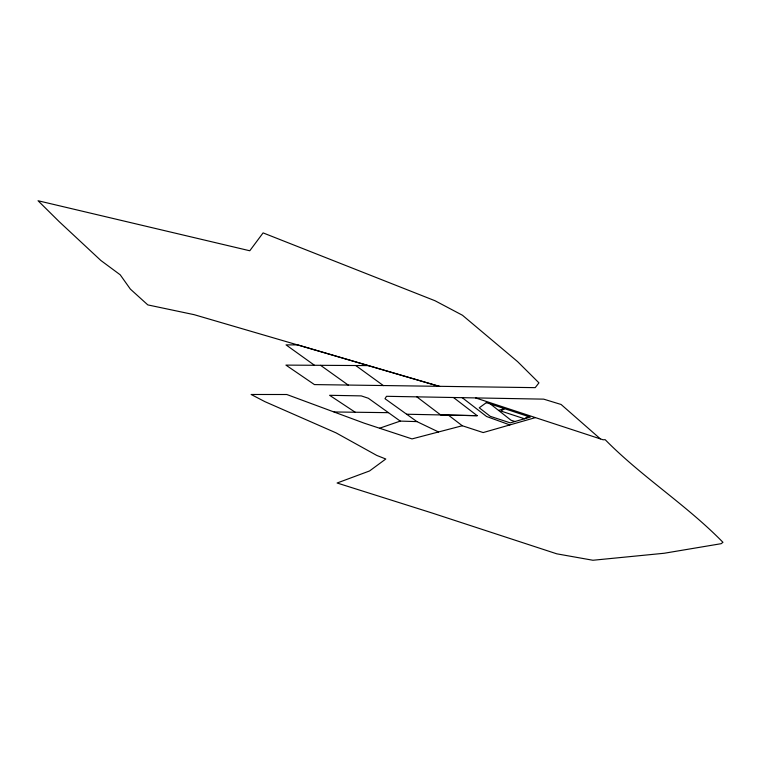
<?xml version="1.0" encoding="UTF-8"?>
<svg xmlns="http://www.w3.org/2000/svg" width="761" height="761" viewBox="0 0 761 761"><rect width="100%" height="100%" fill="white"/><g stroke="black" fill="none" stroke-linecap="round" stroke-linejoin="round"><path stroke-width="1.14" d="M504.514 408.638L500.995 411.064L524.481 418.778L528.144 416.41M379.577 428.224L400.248 421.099L416.933 421.604L438.526 431.972M498.56 410.407L504.438 408.619M462.288 425.751L412.015 438.907L364.129 423.145L286.802 394.512L251.14 394.483L264.933 401.665L336.086 432.885L376.79 455.439L385.789 459.007L369.561 470.954L337.113 483.007L431.658 512.876L556.786 553.827L592.933 560.258L664.182 553.257L721.124 543.696L722.95 542.308C686.403 504.866 641.827 476.928 605.185 439.696L603.073 439.772L535.421 417.608L483.178 432.562L462.288 425.751L448.334 415.087M368.438 365.603L285.927 365.109L314.426 384.59L535.211 387.644L538.95 382.859L517.613 361.646L462.45 315.244L435.026 300.747L263.097 232.895L249.779 250.769L38.05 200.742L59.168 221.632L100.833 260.462L120.2 274.797L130.359 289.104L147.815 304.904L194.103 314.664L439.63 386.464L297.741 344.885L286.05 344.885L314.483 365.28M334.079 411.967L388.462 412.662M600.362 438.878L561.104 404.481L543.687 399.145L386.493 396.3L384.999 398.716L416.933 421.604M406.64 414.231L477.195 415.687L453.48 397.508M477.195 415.687L440.667 414.935L416.819 396.852M514.959 421.518L511.002 420.224L490.465 404.024M475.577 397.917L535.421 417.608M509.851 424.923L486.555 416.486L462.184 397.661M355.206 412.234L329.608 395.301L361.266 395.891L368.324 398.241L400.248 421.099M320.571 365.318L348.3 385.133M355.748 365.527L383.439 385.637M486.336 402.664L479.249 407.791L490.255 416.324L510.289 422.869L530.265 417.114L486.336 402.664"/></g></svg>
